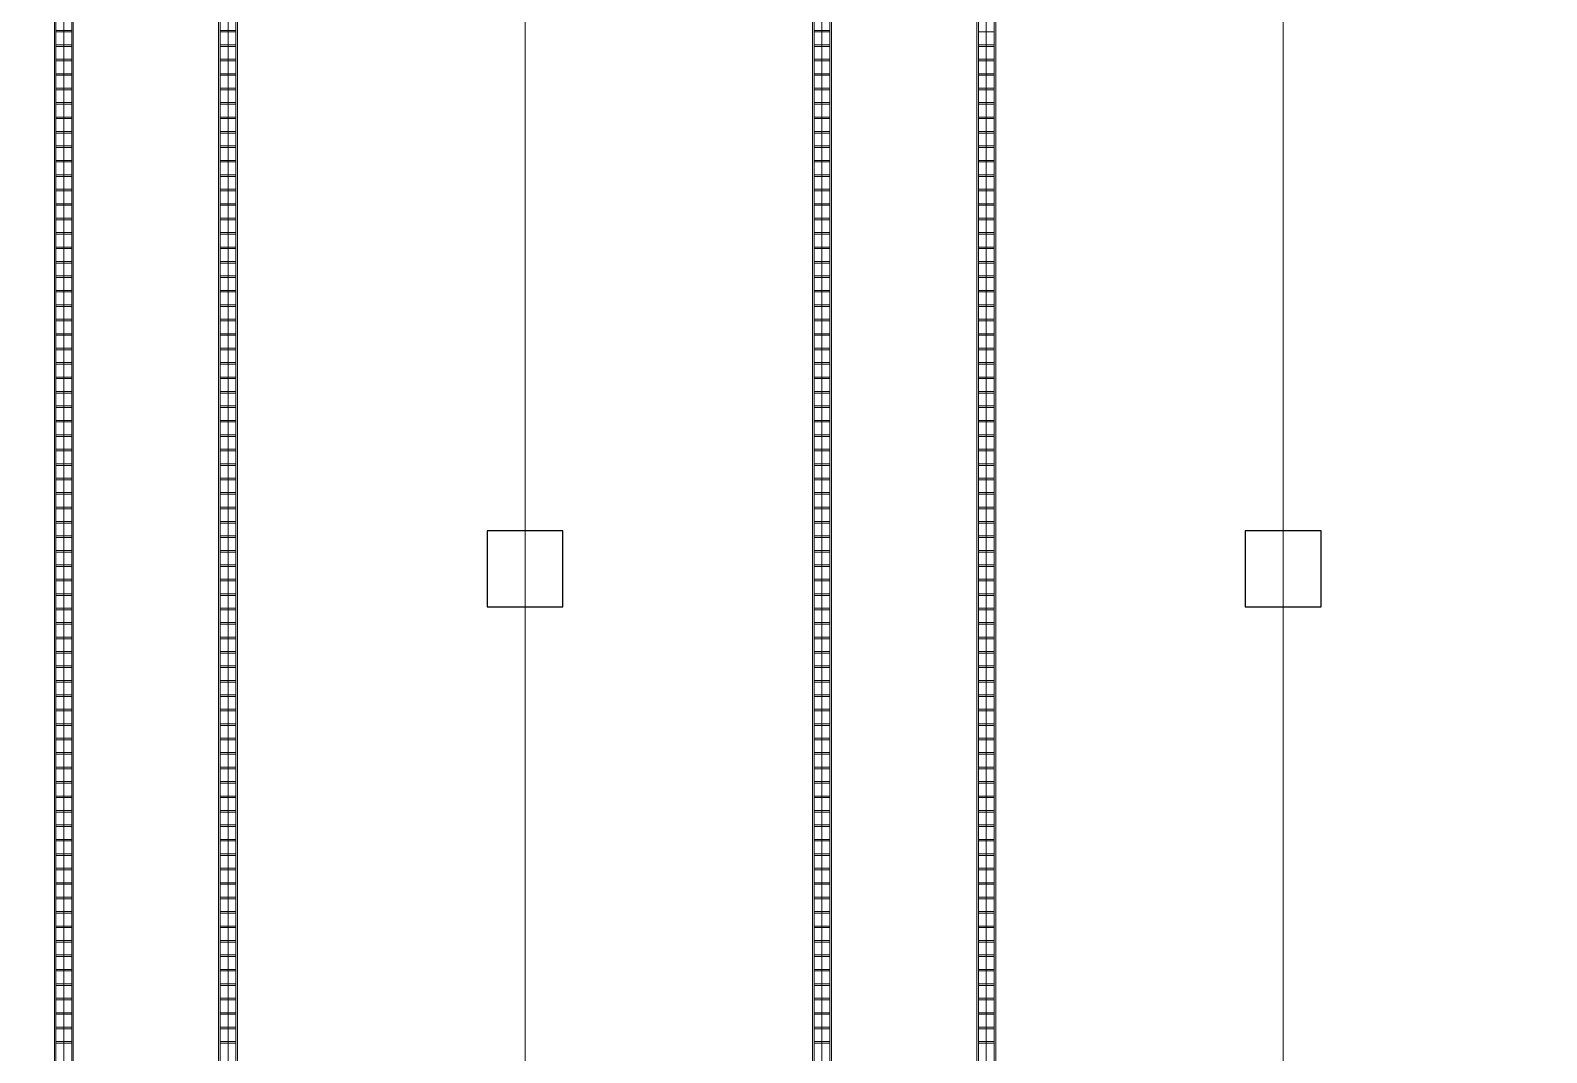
# Model space of a CAD drawing. Header units: millimetres. Extents: x 0 to 154200, y 0 to 64595.
# Drawn here: x 76170 to 100170, y 32145 to 48322 of the extents above; entities that cross this region are included whole.
import ezdxf

# ---------------------------------------------------------------- set-up
doc = ezdxf.new("R2010")
doc.units = ezdxf.units.MM
doc.layers.add('Column', color=1, linetype='Continuous')
doc.layers.add('E-CABL-TRAY', color=4, linetype='Continuous', lineweight=9)
doc.layers.add('Floor', color=7, linetype='Continuous', lineweight=9)

msp = doc.modelspace()

# ---------------------------------------------------------------- linework, layer by layer
at = {"layer": 'Column'}
for points in [[(83400, 39800), (83400, 39200), (84600, 39200), (84600, 40400), (83400, 40400), (83400, 39800)], [(95400, 39800), (95400, 39200), (96600, 39200), (96600, 40400), (95400, 40400), (95400, 39800)]]:
    msp.add_lwpolyline(points, dxfattribs=at)
at = {"layer": 'E-CABL-TRAY'}
for p, q in [((76550, 9218.7018), (76550, 55818.7018)), ((76575.4, 9218.7018), (76575.4, 55818.7018)), ((76700, 9218.7018), (76700, 55818.7018)), ((76824.6, 9218.7018), (76824.6, 55818.7018)), ((76850, 9218.7018), (76850, 55818.7018)), ((79150, 9218.7018), (79150, 55818.7018)), ((79175.4, 9218.7018), (79175.4, 55818.7018)), ((79300, 9218.7018), (79300, 55818.7018)), ((79424.6, 9218.7018), (79424.6, 55818.7018)), ((79450, 9218.7018), (79450, 55818.7018)), ((88550, 9218.7018), (88550, 55818.7018)), ((88575.4, 9218.7018), (88575.4, 55818.7018)), ((88700, 9218.7018), (88700, 55818.7018)), ((88824.6, 9218.7018), (88824.6, 55818.7018)), ((88850, 9218.7018), (88850, 55818.7018)), ((91150, 9218.7018), (91150, 55818.7018)), ((91175.4, 9218.7018), (91175.4, 55818.7018)), ((91300, 9218.7018), (91300, 55818.7018)), ((91424.6, 9218.7018), (91424.6, 55818.7018)), ((91450, 9218.7018), (91450, 55818.7018)), ((76824.6, 48322.0018), (76575.4, 48322.0018)), ((76824.6, 48296.6018), (76575.4, 48296.6018)), ((79424.6, 48322.0018), (79175.4, 48322.0018)), ((79424.6, 48296.6018), (79175.4, 48296.6018)), ((88824.6, 48322.0018), (88575.4, 48322.0018)), ((88824.6, 48296.6018), (88575.4, 48296.6018)), ((91424.6, 48296.6018), (91175.4, 48296.6018)), ((76824.6, 48093.4018), (76575.4, 48093.4018)), ((76824.6, 48068.0018), (76575.4, 48068.0018)), ((79424.6, 48093.4018), (79175.4, 48093.4018)), ((79424.6, 48068.0018), (79175.4, 48068.0018)), ((88824.6, 48093.4018), (88575.4, 48093.4018)), ((88824.6, 48068.0018), (88575.4, 48068.0018)), ((91424.6, 48093.4018), (91175.4, 48093.4018)), ((91424.6, 48068.0018), (91175.4, 48068.0018)), ((76824.6, 47864.8018), (76575.4, 47864.8018)), ((76824.6, 47839.4018), (76575.4, 47839.4018)), ((79424.6, 47864.8018), (79175.4, 47864.8018)), ((79424.6, 47839.4018), (79175.4, 47839.4018)), ((88824.6, 47864.8018), (88575.4, 47864.8018)), ((88824.6, 47839.4018), (88575.4, 47839.4018)), ((91424.6, 47864.8018), (91175.4, 47864.8018)), ((91424.6, 47839.4018), (91175.4, 47839.4018)), ((76824.6, 47636.2018), (76575.4, 47636.2018)), ((76824.6, 47610.8018), (76575.4, 47610.8018)), ((79424.6, 47636.2018), (79175.4, 47636.2018)), ((79424.6, 47610.8018), (79175.4, 47610.8018)), ((88824.6, 47636.2018), (88575.4, 47636.2018)), ((88824.6, 47610.8018), (88575.4, 47610.8018)), ((91424.6, 47636.2018), (91175.4, 47636.2018)), ((91424.6, 47610.8018), (91175.4, 47610.8018)), ((76824.6, 47407.6018), (76575.4, 47407.6018)), ((76824.6, 47382.2018), (76575.4, 47382.2018)), ((79424.6, 47407.6018), (79175.4, 47407.6018)), ((79424.6, 47382.2018), (79175.4, 47382.2018)), ((88824.6, 47407.6018), (88575.4, 47407.6018)), ((88824.6, 47382.2018), (88575.4, 47382.2018)), ((91424.6, 47407.6018), (91175.4, 47407.6018)), ((91424.6, 47382.2018), (91175.4, 47382.2018)), ((76824.6, 47179.0018), (76575.4, 47179.0018)), ((76824.6, 47153.6018), (76575.4, 47153.6018)), ((79424.6, 47179.0018), (79175.4, 47179.0018)), ((79424.6, 47153.6018), (79175.4, 47153.6018)), ((88824.6, 47179.0018), (88575.4, 47179.0018)), ((88824.6, 47153.6018), (88575.4, 47153.6018)), ((91424.6, 47179.0018), (91175.4, 47179.0018)), ((91424.6, 47153.6018), (91175.4, 47153.6018)), ((76824.6, 46950.4018), (76575.4, 46950.4018)), ((76824.6, 46925.0018), (76575.4, 46925.0018)), ((79424.6, 46950.4018), (79175.4, 46950.4018)), ((79424.6, 46925.0018), (79175.4, 46925.0018)), ((88824.6, 46950.4018), (88575.4, 46950.4018)), ((88824.6, 46925.0018), (88575.4, 46925.0018)), ((91424.6, 46950.4018), (91175.4, 46950.4018)), ((91424.6, 46925.0018), (91175.4, 46925.0018)), ((76824.6, 46721.8018), (76575.4, 46721.8018)), ((76824.6, 46696.4018), (76575.4, 46696.4018)), ((79424.6, 46721.8018), (79175.4, 46721.8018)), ((79424.6, 46696.4018), (79175.4, 46696.4018)), ((88824.6, 46721.8018), (88575.4, 46721.8018)), ((88824.6, 46696.4018), (88575.4, 46696.4018)), ((91424.6, 46721.8018), (91175.4, 46721.8018)), ((91424.6, 46696.4018), (91175.4, 46696.4018)), ((76824.6, 46493.2018), (76575.4, 46493.2018)), ((76824.6, 46467.8018), (76575.4, 46467.8018)), ((79424.6, 46493.2018), (79175.4, 46493.2018)), ((79424.6, 46467.8018), (79175.4, 46467.8018)), ((88824.6, 46493.2018), (88575.4, 46493.2018)), ((88824.6, 46467.8018), (88575.4, 46467.8018)), ((91424.6, 46493.2018), (91175.4, 46493.2018)), ((91424.6, 46467.8018), (91175.4, 46467.8018)), ((76824.6, 46264.6018), (76575.4, 46264.6018)), ((76824.6, 46239.2018), (76575.4, 46239.2018)), ((79424.6, 46264.6018), (79175.4, 46264.6018)), ((79424.6, 46239.2018), (79175.4, 46239.2018)), ((88824.6, 46264.6018), (88575.4, 46264.6018)), ((88824.6, 46239.2018), (88575.4, 46239.2018)), ((91424.6, 46264.6018), (91175.4, 46264.6018)), ((91424.6, 46239.2018), (91175.4, 46239.2018)), ((76824.6, 46036.0018), (76575.4, 46036.0018)), ((76824.6, 46010.6018), (76575.4, 46010.6018)), ((79424.6, 46036.0018), (79175.4, 46036.0018)), ((79424.6, 46010.6018), (79175.4, 46010.6018)), ((88824.6, 46036.0018), (88575.4, 46036.0018)), ((88824.6, 46010.6018), (88575.4, 46010.6018)), ((91424.6, 46036.0018), (91175.4, 46036.0018)), ((91424.6, 46010.6018), (91175.4, 46010.6018)), ((76824.6, 45807.4018), (76575.4, 45807.4018)), ((76824.6, 45782.0018), (76575.4, 45782.0018)), ((79424.6, 45807.4018), (79175.4, 45807.4018)), ((79424.6, 45782.0018), (79175.4, 45782.0018)), ((88824.6, 45807.4018), (88575.4, 45807.4018)), ((88824.6, 45782.0018), (88575.4, 45782.0018)), ((91424.6, 45807.4018), (91175.4, 45807.4018)), ((91424.6, 45782.0018), (91175.4, 45782.0018)), ((76824.6, 45578.8018), (76575.4, 45578.8018)), ((76824.6, 45553.4018), (76575.4, 45553.4018)), ((79424.6, 45578.8018), (79175.4, 45578.8018)), ((79424.6, 45553.4018), (79175.4, 45553.4018)), ((88824.6, 45578.8018), (88575.4, 45578.8018)), ((88824.6, 45553.4018), (88575.4, 45553.4018)), ((91424.6, 45578.8018), (91175.4, 45578.8018)), ((91424.6, 45553.4018), (91175.4, 45553.4018)), ((76824.6, 45350.2018), (76575.4, 45350.2018)), ((76824.6, 45324.8018), (76575.4, 45324.8018)), ((76824.6, 45121.6018), (76575.4, 45121.6018)), ((79424.6, 45350.2018), (79175.4, 45350.2018)), ((79424.6, 45324.8018), (79175.4, 45324.8018)), ((79424.6, 45121.6018), (79175.4, 45121.6018)), ((88824.6, 45350.2018), (88575.4, 45350.2018)), ((88824.6, 45324.8018), (88575.4, 45324.8018)), ((88824.6, 45121.6018), (88575.4, 45121.6018)), ((91424.6, 45350.2018), (91175.4, 45350.2018)), ((91424.6, 45324.8018), (91175.4, 45324.8018)), ((91424.6, 45121.6018), (91175.4, 45121.6018)), ((76824.6, 45096.2018), (76575.4, 45096.2018)), ((76824.6, 44893.0018), (76575.4, 44893.0018)), ((79424.6, 45096.2018), (79175.4, 45096.2018)), ((79424.6, 44893.0018), (79175.4, 44893.0018)), ((88824.6, 45096.2018), (88575.4, 45096.2018)), ((88824.6, 44893.0018), (88575.4, 44893.0018)), ((91424.6, 45096.2018), (91175.4, 45096.2018)), ((91424.6, 44893.0018), (91175.4, 44893.0018)), ((76824.6, 44867.6018), (76575.4, 44867.6018)), ((76824.6, 44664.4018), (76575.4, 44664.4018)), ((79424.6, 44867.6018), (79175.4, 44867.6018)), ((79424.6, 44664.4018), (79175.4, 44664.4018)), ((88824.6, 44867.6018), (88575.4, 44867.6018)), ((88824.6, 44664.4018), (88575.4, 44664.4018)), ((91424.6, 44867.6018), (91175.4, 44867.6018)), ((91424.6, 44664.4018), (91175.4, 44664.4018)), ((76824.6, 44639.0018), (76575.4, 44639.0018)), ((76824.6, 44435.8018), (76575.4, 44435.8018)), ((76824.6, 44410.4018), (76575.4, 44410.4018)), ((79424.6, 44639.0018), (79175.4, 44639.0018)), ((79424.6, 44435.8018), (79175.4, 44435.8018)), ((79424.6, 44410.4018), (79175.4, 44410.4018)), ((88824.6, 44639.0018), (88575.4, 44639.0018)), ((88824.6, 44435.8018), (88575.4, 44435.8018)), ((88824.6, 44410.4018), (88575.4, 44410.4018)), ((91424.6, 44639.0018), (91175.4, 44639.0018)), ((91424.6, 44435.8018), (91175.4, 44435.8018)), ((91424.6, 44410.4018), (91175.4, 44410.4018)), ((76824.6, 44207.2018), (76575.4, 44207.2018)), ((76824.6, 44181.8018), (76575.4, 44181.8018)), ((79424.6, 44207.2018), (79175.4, 44207.2018)), ((79424.6, 44181.8018), (79175.4, 44181.8018)), ((88824.6, 44207.2018), (88575.4, 44207.2018)), ((88824.6, 44181.8018), (88575.4, 44181.8018)), ((91424.6, 44207.2018), (91175.4, 44207.2018)), ((91424.6, 44181.8018), (91175.4, 44181.8018)), ((76824.6, 43978.6018), (76575.4, 43978.6018)), ((76824.6, 43953.2018), (76575.4, 43953.2018)), ((79424.6, 43978.6018), (79175.4, 43978.6018)), ((79424.6, 43953.2018), (79175.4, 43953.2018)), ((88824.6, 43978.6018), (88575.4, 43978.6018)), ((88824.6, 43953.2018), (88575.4, 43953.2018)), ((91424.6, 43978.6018), (91175.4, 43978.6018)), ((91424.6, 43953.2018), (91175.4, 43953.2018)), ((76824.6, 43750.0018), (76575.4, 43750.0018)), ((76824.6, 43724.6018), (76575.4, 43724.6018)), ((79424.6, 43750.0018), (79175.4, 43750.0018)), ((79424.6, 43724.6018), (79175.4, 43724.6018)), ((88824.6, 43750.0018), (88575.4, 43750.0018)), ((88824.6, 43724.6018), (88575.4, 43724.6018)), ((91424.6, 43750.0018), (91175.4, 43750.0018)), ((91424.6, 43724.6018), (91175.4, 43724.6018)), ((76824.6, 43521.4018), (76575.4, 43521.4018)), ((76824.6, 43496.0018), (76575.4, 43496.0018)), ((79424.6, 43521.4018), (79175.4, 43521.4018)), ((79424.6, 43496.0018), (79175.4, 43496.0018)), ((88824.6, 43521.4018), (88575.4, 43521.4018)), ((88824.6, 43496.0018), (88575.4, 43496.0018)), ((91424.6, 43521.4018), (91175.4, 43521.4018)), ((91424.6, 43496.0018), (91175.4, 43496.0018)), ((76824.6, 43292.8018), (76575.4, 43292.8018)), ((76824.6, 43267.4018), (76575.4, 43267.4018)), ((79424.6, 43292.8018), (79175.4, 43292.8018)), ((79424.6, 43267.4018), (79175.4, 43267.4018)), ((88824.6, 43292.8018), (88575.4, 43292.8018)), ((88824.6, 43267.4018), (88575.4, 43267.4018)), ((91424.6, 43292.8018), (91175.4, 43292.8018)), ((91424.6, 43267.4018), (91175.4, 43267.4018)), ((76824.6, 43064.2018), (76575.4, 43064.2018)), ((76824.6, 43038.8018), (76575.4, 43038.8018)), ((79424.6, 43064.2018), (79175.4, 43064.2018)), ((79424.6, 43038.8018), (79175.4, 43038.8018)), ((88824.6, 43064.2018), (88575.4, 43064.2018)), ((88824.6, 43038.8018), (88575.4, 43038.8018)), ((91424.6, 43064.2018), (91175.4, 43064.2018)), ((91424.6, 43038.8018), (91175.4, 43038.8018)), ((76824.6, 42835.6018), (76575.4, 42835.6018)), ((76824.6, 42810.2018), (76575.4, 42810.2018)), ((79424.6, 42835.6018), (79175.4, 42835.6018)), ((79424.6, 42810.2018), (79175.4, 42810.2018)), ((88824.6, 42835.6018), (88575.4, 42835.6018)), ((88824.6, 42810.2018), (88575.4, 42810.2018)), ((91424.6, 42835.6018), (91175.4, 42835.6018)), ((91424.6, 42810.2018), (91175.4, 42810.2018)), ((76824.6, 42607.0018), (76575.4, 42607.0018)), ((76824.6, 42581.6018), (76575.4, 42581.6018)), ((79424.6, 42607.0018), (79175.4, 42607.0018)), ((79424.6, 42581.6018), (79175.4, 42581.6018)), ((88824.6, 42607.0018), (88575.4, 42607.0018)), ((88824.6, 42581.6018), (88575.4, 42581.6018)), ((91424.6, 42607.0018), (91175.4, 42607.0018)), ((91424.6, 42581.6018), (91175.4, 42581.6018)), ((76824.6, 42378.4018), (76575.4, 42378.4018)), ((76824.6, 42353.0018), (76575.4, 42353.0018)), ((79424.6, 42378.4018), (79175.4, 42378.4018)), ((79424.6, 42353.0018), (79175.4, 42353.0018)), ((88824.6, 42378.4018), (88575.4, 42378.4018)), ((88824.6, 42353.0018), (88575.4, 42353.0018)), ((91424.6, 42378.4018), (91175.4, 42378.4018)), ((91424.6, 42353.0018), (91175.4, 42353.0018)), ((76824.6, 42149.8018), (76575.4, 42149.8018)), ((76824.6, 42124.4018), (76575.4, 42124.4018)), ((79424.6, 42149.8018), (79175.4, 42149.8018)), ((79424.6, 42124.4018), (79175.4, 42124.4018)), ((88824.6, 42149.8018), (88575.4, 42149.8018)), ((88824.6, 42124.4018), (88575.4, 42124.4018)), ((91424.6, 42149.8018), (91175.4, 42149.8018)), ((91424.6, 42124.4018), (91175.4, 42124.4018)), ((76824.6, 41921.2018), (76575.4, 41921.2018)), ((76824.6, 41895.8018), (76575.4, 41895.8018)), ((79424.6, 41921.2018), (79175.4, 41921.2018)), ((79424.6, 41895.8018), (79175.4, 41895.8018)), ((88824.6, 41921.2018), (88575.4, 41921.2018)), ((88824.6, 41895.8018), (88575.4, 41895.8018)), ((91424.6, 41921.2018), (91175.4, 41921.2018)), ((91424.6, 41895.8018), (91175.4, 41895.8018)), ((76824.6, 41692.6018), (76575.4, 41692.6018)), ((76824.6, 41667.2018), (76575.4, 41667.2018)), ((79424.6, 41692.6018), (79175.4, 41692.6018)), ((79424.6, 41667.2018), (79175.4, 41667.2018)), ((88824.6, 41692.6018), (88575.4, 41692.6018)), ((88824.6, 41667.2018), (88575.4, 41667.2018)), ((91424.6, 41692.6018), (91175.4, 41692.6018)), ((91424.6, 41667.2018), (91175.4, 41667.2018)), ((76824.6, 41464.0018), (76575.4, 41464.0018)), ((76824.6, 41438.6018), (76575.4, 41438.6018)), ((79424.6, 41464.0018), (79175.4, 41464.0018)), ((79424.6, 41438.6018), (79175.4, 41438.6018)), ((88824.6, 41464.0018), (88575.4, 41464.0018)), ((88824.6, 41438.6018), (88575.4, 41438.6018)), ((91424.6, 41464.0018), (91175.4, 41464.0018)), ((91424.6, 41438.6018), (91175.4, 41438.6018)), ((76824.6, 41235.4018), (76575.4, 41235.4018)), ((76824.6, 41210.0018), (76575.4, 41210.0018)), ((79424.6, 41235.4018), (79175.4, 41235.4018)), ((79424.6, 41210.0018), (79175.4, 41210.0018)), ((88824.6, 41235.4018), (88575.4, 41235.4018)), ((88824.6, 41210.0018), (88575.4, 41210.0018)), ((91424.6, 41235.4018), (91175.4, 41235.4018)), ((91424.6, 41210.0018), (91175.4, 41210.0018)), ((76824.6, 41006.8018), (76575.4, 41006.8018)), ((76824.6, 40981.4018), (76575.4, 40981.4018)), ((79424.6, 41006.8018), (79175.4, 41006.8018)), ((79424.6, 40981.4018), (79175.4, 40981.4018)), ((88824.6, 41006.8018), (88575.4, 41006.8018)), ((88824.6, 40981.4018), (88575.4, 40981.4018)), ((91424.6, 41006.8018), (91175.4, 41006.8018)), ((91424.6, 40981.4018), (91175.4, 40981.4018)), ((76824.6, 40778.2018), (76575.4, 40778.2018)), ((76824.6, 40752.8018), (76575.4, 40752.8018)), ((79424.6, 40778.2018), (79175.4, 40778.2018)), ((79424.6, 40752.8018), (79175.4, 40752.8018)), ((88824.6, 40778.2018), (88575.4, 40778.2018)), ((88824.6, 40752.8018), (88575.4, 40752.8018)), ((91424.6, 40778.2018), (91175.4, 40778.2018)), ((91424.6, 40752.8018), (91175.4, 40752.8018)), ((76824.6, 40549.6018), (76575.4, 40549.6018)), ((76824.6, 40524.2018), (76575.4, 40524.2018)), ((76824.6, 40321.0018), (76575.4, 40321.0018)), ((79424.6, 40549.6018), (79175.4, 40549.6018)), ((79424.6, 40524.2018), (79175.4, 40524.2018)), ((79424.6, 40321.0018), (79175.4, 40321.0018)), ((88824.6, 40549.6018), (88575.4, 40549.6018)), ((88824.6, 40524.2018), (88575.4, 40524.2018)), ((88824.6, 40321.0018), (88575.4, 40321.0018)), ((91424.6, 40549.6018), (91175.4, 40549.6018)), ((91424.6, 40524.2018), (91175.4, 40524.2018)), ((91424.6, 40321.0018), (91175.4, 40321.0018)), ((76824.6, 40295.6018), (76575.4, 40295.6018)), ((76824.6, 40092.4018), (76575.4, 40092.4018)), ((79424.6, 40295.6018), (79175.4, 40295.6018)), ((79424.6, 40092.4018), (79175.4, 40092.4018)), ((88824.6, 40295.6018), (88575.4, 40295.6018)), ((88824.6, 40092.4018), (88575.4, 40092.4018)), ((91424.6, 40295.6018), (91175.4, 40295.6018)), ((91424.6, 40092.4018), (91175.4, 40092.4018)), ((76824.6, 40067.0018), (76575.4, 40067.0018)), ((76824.6, 39863.8018), (76575.4, 39863.8018)), ((79424.6, 40067.0018), (79175.4, 40067.0018)), ((79424.6, 39863.8018), (79175.4, 39863.8018)), ((88824.6, 40067.0018), (88575.4, 40067.0018)), ((88824.6, 39863.8018), (88575.4, 39863.8018)), ((91424.6, 40067.0018), (91175.4, 40067.0018)), ((91424.6, 39863.8018), (91175.4, 39863.8018)), ((76824.6, 39838.4018), (76575.4, 39838.4018)), ((76824.6, 39635.2018), (76575.4, 39635.2018)), ((76824.6, 39609.8018), (76575.4, 39609.8018)), ((79424.6, 39838.4018), (79175.4, 39838.4018)), ((79424.6, 39635.2018), (79175.4, 39635.2018)), ((79424.6, 39609.8018), (79175.4, 39609.8018)), ((88824.6, 39838.4018), (88575.4, 39838.4018)), ((88824.6, 39635.2018), (88575.4, 39635.2018)), ((88824.6, 39609.8018), (88575.4, 39609.8018)), ((91424.6, 39838.4018), (91175.4, 39838.4018)), ((91424.6, 39635.2018), (91175.4, 39635.2018)), ((91424.6, 39609.8018), (91175.4, 39609.8018)), ((76824.6, 39406.6018), (76575.4, 39406.6018)), ((76824.6, 39381.2018), (76575.4, 39381.2018)), ((79424.6, 39406.6018), (79175.4, 39406.6018)), ((79424.6, 39381.2018), (79175.4, 39381.2018)), ((88824.6, 39406.6018), (88575.4, 39406.6018)), ((88824.6, 39381.2018), (88575.4, 39381.2018)), ((91424.6, 39406.6018), (91175.4, 39406.6018)), ((91424.6, 39381.2018), (91175.4, 39381.2018)), ((76824.6, 39178.0018), (76575.4, 39178.0018)), ((76824.6, 39152.6018), (76575.4, 39152.6018)), ((79424.6, 39178.0018), (79175.4, 39178.0018)), ((79424.6, 39152.6018), (79175.4, 39152.6018)), ((88824.6, 39178.0018), (88575.4, 39178.0018)), ((88824.6, 39152.6018), (88575.4, 39152.6018)), ((91424.6, 39178.0018), (91175.4, 39178.0018)), ((91424.6, 39152.6018), (91175.4, 39152.6018)), ((76824.6, 38949.4018), (76575.4, 38949.4018)), ((76824.6, 38924.0018), (76575.4, 38924.0018)), ((79424.6, 38949.4018), (79175.4, 38949.4018)), ((79424.6, 38924.0018), (79175.4, 38924.0018)), ((88824.6, 38949.4018), (88575.4, 38949.4018)), ((88824.6, 38924.0018), (88575.4, 38924.0018)), ((91424.6, 38949.4018), (91175.4, 38949.4018)), ((91424.6, 38924.0018), (91175.4, 38924.0018)), ((76824.6, 38720.8018), (76575.4, 38720.8018)), ((76824.6, 38695.4018), (76575.4, 38695.4018)), ((79424.6, 38720.8018), (79175.4, 38720.8018)), ((79424.6, 38695.4018), (79175.4, 38695.4018)), ((88824.6, 38720.8018), (88575.4, 38720.8018)), ((88824.6, 38695.4018), (88575.4, 38695.4018)), ((91424.6, 38720.8018), (91175.4, 38720.8018)), ((91424.6, 38695.4018), (91175.4, 38695.4018)), ((76824.6, 38492.2018), (76575.4, 38492.2018)), ((76824.6, 38466.8018), (76575.4, 38466.8018)), ((79424.6, 38492.2018), (79175.4, 38492.2018)), ((79424.6, 38466.8018), (79175.4, 38466.8018)), ((88824.6, 38492.2018), (88575.4, 38492.2018)), ((88824.6, 38466.8018), (88575.4, 38466.8018)), ((91424.6, 38492.2018), (91175.4, 38492.2018)), ((91424.6, 38466.8018), (91175.4, 38466.8018)), ((76824.6, 38263.6018), (76575.4, 38263.6018)), ((76824.6, 38238.2018), (76575.4, 38238.2018)), ((79424.6, 38263.6018), (79175.4, 38263.6018)), ((79424.6, 38238.2018), (79175.4, 38238.2018)), ((88824.6, 38263.6018), (88575.4, 38263.6018)), ((88824.6, 38238.2018), (88575.4, 38238.2018)), ((91424.6, 38263.6018), (91175.4, 38263.6018)), ((91424.6, 38238.2018), (91175.4, 38238.2018)), ((76824.6, 38035.0018), (76575.4, 38035.0018)), ((76824.6, 38009.6018), (76575.4, 38009.6018)), ((79424.6, 38035.0018), (79175.4, 38035.0018)), ((79424.6, 38009.6018), (79175.4, 38009.6018)), ((88824.6, 38035.0018), (88575.4, 38035.0018)), ((88824.6, 38009.6018), (88575.4, 38009.6018)), ((91424.6, 38035.0018), (91175.4, 38035.0018)), ((91424.6, 38009.6018), (91175.4, 38009.6018)), ((76824.6, 37806.4018), (76575.4, 37806.4018)), ((76824.6, 37781.0018), (76575.4, 37781.0018)), ((79424.6, 37806.4018), (79175.4, 37806.4018)), ((79424.6, 37781.0018), (79175.4, 37781.0018)), ((88824.6, 37806.4018), (88575.4, 37806.4018)), ((88824.6, 37781.0018), (88575.4, 37781.0018)), ((91424.6, 37806.4018), (91175.4, 37806.4018)), ((91424.6, 37781.0018), (91175.4, 37781.0018)), ((76824.6, 37577.8018), (76575.4, 37577.8018)), ((76824.6, 37552.4018), (76575.4, 37552.4018)), ((79424.6, 37577.8018), (79175.4, 37577.8018)), ((79424.6, 37552.4018), (79175.4, 37552.4018)), ((88824.6, 37577.8018), (88575.4, 37577.8018)), ((88824.6, 37552.4018), (88575.4, 37552.4018)), ((91424.6, 37577.8018), (91175.4, 37577.8018)), ((91424.6, 37552.4018), (91175.4, 37552.4018)), ((76824.6, 37349.2018), (76575.4, 37349.2018)), ((76824.6, 37323.8018), (76575.4, 37323.8018)), ((79424.6, 37349.2018), (79175.4, 37349.2018)), ((79424.6, 37323.8018), (79175.4, 37323.8018)), ((88824.6, 37349.2018), (88575.4, 37349.2018)), ((88824.6, 37323.8018), (88575.4, 37323.8018)), ((91424.6, 37349.2018), (91175.4, 37349.2018)), ((91424.6, 37323.8018), (91175.4, 37323.8018)), ((76824.6, 37120.6018), (76575.4, 37120.6018)), ((76824.6, 37095.2018), (76575.4, 37095.2018)), ((79424.6, 37120.6018), (79175.4, 37120.6018)), ((79424.6, 37095.2018), (79175.4, 37095.2018)), ((88824.6, 37120.6018), (88575.4, 37120.6018)), ((88824.6, 37095.2018), (88575.4, 37095.2018)), ((91424.6, 37120.6018), (91175.4, 37120.6018)), ((91424.6, 37095.2018), (91175.4, 37095.2018)), ((76824.6, 36892.0018), (76575.4, 36892.0018)), ((76824.6, 36866.6018), (76575.4, 36866.6018)), ((79424.6, 36892.0018), (79175.4, 36892.0018)), ((79424.6, 36866.6018), (79175.4, 36866.6018)), ((88824.6, 36892.0018), (88575.4, 36892.0018)), ((88824.6, 36866.6018), (88575.4, 36866.6018)), ((91424.6, 36892.0018), (91175.4, 36892.0018)), ((91424.6, 36866.6018), (91175.4, 36866.6018)), ((76824.6, 36663.4018), (76575.4, 36663.4018)), ((76824.6, 36638.0018), (76575.4, 36638.0018)), ((79424.6, 36663.4018), (79175.4, 36663.4018)), ((79424.6, 36638.0018), (79175.4, 36638.0018)), ((88824.6, 36663.4018), (88575.4, 36663.4018)), ((88824.6, 36638.0018), (88575.4, 36638.0018)), ((91424.6, 36663.4018), (91175.4, 36663.4018)), ((91424.6, 36638.0018), (91175.4, 36638.0018)), ((76824.6, 36434.8018), (76575.4, 36434.8018)), ((76824.6, 36409.4018), (76575.4, 36409.4018)), ((79424.6, 36434.8018), (79175.4, 36434.8018)), ((79424.6, 36409.4018), (79175.4, 36409.4018)), ((88824.6, 36434.8018), (88575.4, 36434.8018)), ((88824.6, 36409.4018), (88575.4, 36409.4018)), ((91424.6, 36434.8018), (91175.4, 36434.8018)), ((91424.6, 36409.4018), (91175.4, 36409.4018)), ((76824.6, 36206.2018), (76575.4, 36206.2018)), ((76824.6, 36180.8018), (76575.4, 36180.8018)), ((79424.6, 36206.2018), (79175.4, 36206.2018)), ((79424.6, 36180.8018), (79175.4, 36180.8018)), ((88824.6, 36206.2018), (88575.4, 36206.2018)), ((88824.6, 36180.8018), (88575.4, 36180.8018)), ((91424.6, 36206.2018), (91175.4, 36206.2018)), ((91424.6, 36180.8018), (91175.4, 36180.8018)), ((76824.6, 35977.6018), (76575.4, 35977.6018)), ((76824.6, 35952.2018), (76575.4, 35952.2018)), ((79424.6, 35977.6018), (79175.4, 35977.6018)), ((79424.6, 35952.2018), (79175.4, 35952.2018)), ((88824.6, 35977.6018), (88575.4, 35977.6018)), ((88824.6, 35952.2018), (88575.4, 35952.2018)), ((91424.6, 35977.6018), (91175.4, 35977.6018)), ((91424.6, 35952.2018), (91175.4, 35952.2018)), ((76824.6, 35749.0018), (76575.4, 35749.0018)), ((76824.6, 35723.6018), (76575.4, 35723.6018)), ((76824.6, 35520.4018), (76575.4, 35520.4018)), ((79424.6, 35749.0018), (79175.4, 35749.0018)), ((79424.6, 35723.6018), (79175.4, 35723.6018)), ((79424.6, 35520.4018), (79175.4, 35520.4018)), ((88824.6, 35749.0018), (88575.4, 35749.0018)), ((88824.6, 35723.6018), (88575.4, 35723.6018)), ((88824.6, 35520.4018), (88575.4, 35520.4018)), ((91424.6, 35749.0018), (91175.4, 35749.0018)), ((91424.6, 35723.6018), (91175.4, 35723.6018)), ((91424.6, 35520.4018), (91175.4, 35520.4018)), ((76824.6, 35495.0018), (76575.4, 35495.0018)), ((76824.6, 35291.8018), (76575.4, 35291.8018)), ((79424.6, 35495.0018), (79175.4, 35495.0018)), ((79424.6, 35291.8018), (79175.4, 35291.8018)), ((88824.6, 35495.0018), (88575.4, 35495.0018)), ((88824.6, 35291.8018), (88575.4, 35291.8018)), ((91424.6, 35495.0018), (91175.4, 35495.0018)), ((91424.6, 35291.8018), (91175.4, 35291.8018)), ((76824.6, 35266.4018), (76575.4, 35266.4018)), ((76824.6, 35063.2018), (76575.4, 35063.2018)), ((79424.6, 35266.4018), (79175.4, 35266.4018)), ((79424.6, 35063.2018), (79175.4, 35063.2018)), ((88824.6, 35266.4018), (88575.4, 35266.4018)), ((88824.6, 35063.2018), (88575.4, 35063.2018)), ((91424.6, 35266.4018), (91175.4, 35266.4018)), ((91424.6, 35063.2018), (91175.4, 35063.2018)), ((76824.6, 35037.8018), (76575.4, 35037.8018)), ((76824.6, 34834.6018), (76575.4, 34834.6018)), ((76824.6, 34809.2018), (76575.4, 34809.2018)), ((79424.6, 35037.8018), (79175.4, 35037.8018)), ((79424.6, 34834.6018), (79175.4, 34834.6018)), ((79424.6, 34809.2018), (79175.4, 34809.2018)), ((88824.6, 35037.8018), (88575.4, 35037.8018)), ((88824.6, 34834.6018), (88575.4, 34834.6018)), ((88824.6, 34809.2018), (88575.4, 34809.2018)), ((91424.6, 35037.8018), (91175.4, 35037.8018)), ((91424.6, 34834.6018), (91175.4, 34834.6018)), ((91424.6, 34809.2018), (91175.4, 34809.2018)), ((76824.6, 34606.0018), (76575.4, 34606.0018)), ((76824.6, 34580.6018), (76575.4, 34580.6018)), ((79424.6, 34606.0018), (79175.4, 34606.0018)), ((79424.6, 34580.6018), (79175.4, 34580.6018)), ((88824.6, 34606.0018), (88575.4, 34606.0018)), ((88824.6, 34580.6018), (88575.4, 34580.6018)), ((91424.6, 34606.0018), (91175.4, 34606.0018)), ((91424.6, 34580.6018), (91175.4, 34580.6018)), ((76824.6, 34377.4018), (76575.4, 34377.4018)), ((76824.6, 34352.0018), (76575.4, 34352.0018)), ((79424.6, 34377.4018), (79175.4, 34377.4018)), ((79424.6, 34352.0018), (79175.4, 34352.0018)), ((88824.6, 34377.4018), (88575.4, 34377.4018)), ((88824.6, 34352.0018), (88575.4, 34352.0018)), ((91424.6, 34377.4018), (91175.4, 34377.4018)), ((91424.6, 34352.0018), (91175.4, 34352.0018)), ((76824.6, 34148.8018), (76575.4, 34148.8018)), ((76824.6, 34123.4018), (76575.4, 34123.4018)), ((79424.6, 34148.8018), (79175.4, 34148.8018)), ((79424.6, 34123.4018), (79175.4, 34123.4018)), ((88824.6, 34148.8018), (88575.4, 34148.8018)), ((88824.6, 34123.4018), (88575.4, 34123.4018)), ((91424.6, 34148.8018), (91175.4, 34148.8018)), ((91424.6, 34123.4018), (91175.4, 34123.4018)), ((76824.6, 33920.2018), (76575.4, 33920.2018)), ((76824.6, 33894.8018), (76575.4, 33894.8018)), ((79424.6, 33920.2018), (79175.4, 33920.2018)), ((79424.6, 33894.8018), (79175.4, 33894.8018)), ((88824.6, 33920.2018), (88575.4, 33920.2018)), ((88824.6, 33894.8018), (88575.4, 33894.8018)), ((91424.6, 33920.2018), (91175.4, 33920.2018)), ((91424.6, 33894.8018), (91175.4, 33894.8018)), ((76824.6, 33691.6018), (76575.4, 33691.6018)), ((76824.6, 33666.2018), (76575.4, 33666.2018)), ((79424.6, 33691.6018), (79175.4, 33691.6018)), ((79424.6, 33666.2018), (79175.4, 33666.2018)), ((88824.6, 33691.6018), (88575.4, 33691.6018)), ((88824.6, 33666.2018), (88575.4, 33666.2018)), ((91424.6, 33691.6018), (91175.4, 33691.6018)), ((91424.6, 33666.2018), (91175.4, 33666.2018)), ((76824.6, 33463.0018), (76575.4, 33463.0018)), ((76824.6, 33437.6018), (76575.4, 33437.6018)), ((79424.6, 33463.0018), (79175.4, 33463.0018)), ((79424.6, 33437.6018), (79175.4, 33437.6018)), ((88824.6, 33463.0018), (88575.4, 33463.0018)), ((88824.6, 33437.6018), (88575.4, 33437.6018)), ((91424.6, 33463.0018), (91175.4, 33463.0018)), ((91424.6, 33437.6018), (91175.4, 33437.6018)), ((76824.6, 33234.4018), (76575.4, 33234.4018)), ((76824.6, 33209.0018), (76575.4, 33209.0018)), ((79424.6, 33234.4018), (79175.4, 33234.4018)), ((79424.6, 33209.0018), (79175.4, 33209.0018)), ((88824.6, 33234.4018), (88575.4, 33234.4018)), ((88824.6, 33209.0018), (88575.4, 33209.0018)), ((91424.6, 33234.4018), (91175.4, 33234.4018)), ((91424.6, 33209.0018), (91175.4, 33209.0018)), ((76824.6, 33005.8018), (76575.4, 33005.8018)), ((76824.6, 32980.4018), (76575.4, 32980.4018)), ((79424.6, 33005.8018), (79175.4, 33005.8018)), ((79424.6, 32980.4018), (79175.4, 32980.4018)), ((88824.6, 33005.8018), (88575.4, 33005.8018)), ((88824.6, 32980.4018), (88575.4, 32980.4018)), ((91424.6, 33005.8018), (91175.4, 33005.8018)), ((91424.6, 32980.4018), (91175.4, 32980.4018)), ((76824.6, 32777.2018), (76575.4, 32777.2018)), ((76824.6, 32751.8018), (76575.4, 32751.8018)), ((79424.6, 32777.2018), (79175.4, 32777.2018)), ((79424.6, 32751.8018), (79175.4, 32751.8018)), ((88824.6, 32777.2018), (88575.4, 32777.2018)), ((88824.6, 32751.8018), (88575.4, 32751.8018)), ((91424.6, 32777.2018), (91175.4, 32777.2018)), ((91424.6, 32751.8018), (91175.4, 32751.8018)), ((76824.6, 32548.6018), (76575.4, 32548.6018)), ((76824.6, 32523.2018), (76575.4, 32523.2018)), ((79424.6, 32548.6018), (79175.4, 32548.6018)), ((79424.6, 32523.2018), (79175.4, 32523.2018)), ((88824.6, 32548.6018), (88575.4, 32548.6018)), ((88824.6, 32523.2018), (88575.4, 32523.2018)), ((91424.6, 32548.6018), (91175.4, 32548.6018)), ((91424.6, 32523.2018), (91175.4, 32523.2018)), ((76824.6, 32320.0018), (76575.4, 32320.0018)), ((76824.6, 32294.6018), (76575.4, 32294.6018)), ((79424.6, 32320.0018), (79175.4, 32320.0018)), ((79424.6, 32294.6018), (79175.4, 32294.6018)), ((88824.6, 32320.0018), (88575.4, 32320.0018)), ((88824.6, 32294.6018), (88575.4, 32294.6018)), ((91424.6, 32320.0018), (91175.4, 32320.0018)), ((91424.6, 32294.6018), (91175.4, 32294.6018))]:
    msp.add_line(p, q, dxfattribs=at)
at = {"layer": 'Floor'}
for points in [[(72000, 9800), (72000, 54800), (84000, 54800), (84000, 9800), (72000, 9800)], [(84000, 9800), (84000, 54800), (96000, 54800), (96000, 9800), (84000, 9800)], [(96000, 9800), (96000, 54800), (108000, 54800), (108000, 9800), (96000, 9800)]]:
    msp.add_lwpolyline(points, dxfattribs=at)

doc.saveas('drawing.dxf')
